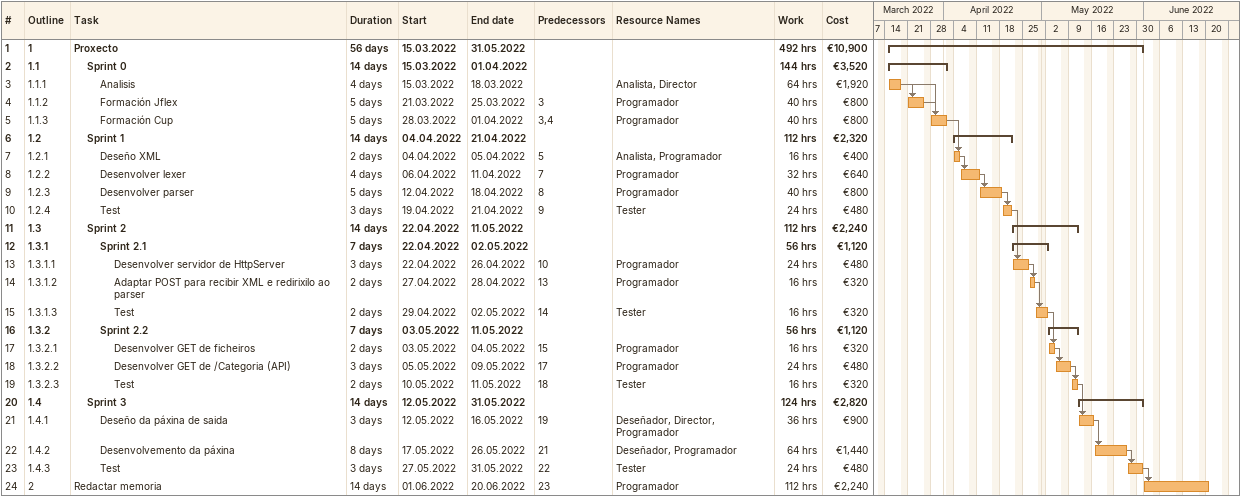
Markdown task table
| ID | WBS | Task | Duration | Start | Finish | Predecessors | Resources | Work (h) | Cost (€) |
|---|---|---|---|---|---|---|---|---|---|
| 1 | 1 | **Proxecto** | 56d | 2022-03-15 | 2022-05-31 |  |  | 492 | 10900 |
| 2 | 1.1 | **Sprint 0** | 14d | 2022-03-15 | 2022-04-01 |  |  | 144 | 3520 |
| 3 | 1.1.1 | Analisis | 4d | 2022-03-15 | 2022-03-18 |  | Analista, Director | 64 | 1920 |
| 4 | 1.1.2 | Formación Jflex | 5d | 2022-03-21 | 2022-03-25 | 3 | Programador | 40 | 800 |
| 5 | 1.1.3 | Formación Cup | 5d | 2022-03-28 | 2022-04-01 | 3, 4 | Programador | 40 | 800 |
| 6 | 1.2 | **Sprint 1** | 14d | 2022-04-04 | 2022-04-21 |  |  | 112 | 2320 |
| 7 | 1.2.1 | Deseño XML | 2d | 2022-04-04 | 2022-04-05 | 5 | Analista, Programador | 16 | 400 |
| 8 | 1.2.2 | Desenvolver lexer | 4d | 2022-04-06 | 2022-04-11 | 7 | Programador | 32 | 640 |
| 9 | 1.2.3 | Desenvolver parser | 5d | 2022-04-12 | 2022-04-18 | 8 | Programador | 40 | 800 |
| 10 | 1.2.4 | Test | 3d | 2022-04-19 | 2022-04-21 | 9 | Tester | 24 | 480 |
| 11 | 1.3 | **Sprint 2** | 14d | 2022-04-22 | 2022-05-11 |  |  | 112 | 2240 |
| 12 | 1.3.1 | **Sprint 2.1** | 7d | 2022-04-22 | 2022-05-02 |  |  | 56 | 1120 |
| 13 | 1.3.1.1 | Desenvolver servidor de HttpServer | 3d | 2022-04-22 | 2022-04-26 | 10 | Programador | 24 | 480 |
| 14 | 1.3.1.2 | Adaptar POST para recibir XML e redirixilo ao parser | 2d | 2022-04-27 | 2022-04-28 | 13 | Programador | 16 | 320 |
| 15 | 1.3.1.3 | Test | 2d | 2022-04-29 | 2022-05-02 | 14 | Tester | 16 | 320 |
| 16 | 1.3.2 | **Sprint 2.2** | 7d | 2022-05-03 | 2022-05-11 |  |  | 56 | 1120 |
| 17 | 1.3.2.1 | Desenvolver GET de ficheiros | 2d | 2022-05-03 | 2022-05-04 | 15 | Programador | 16 | 320 |
| 18 | 1.3.2.2 | Desenvolver GET de /Categoria (API) | 3d | 2022-05-05 | 2022-05-09 | 17 | Programador | 24 | 480 |
| 19 | 1.3.2.3 | Test | 2d | 2022-05-10 | 2022-05-11 | 18 | Tester | 16 | 320 |
| 20 | 1.4 | **Sprint 3** | 14d | 2022-05-12 | 2022-05-31 |  |  | 124 | 2820 |
| 21 | 1.4.1 | Deseño da páxina de saida | 3d | 2022-05-12 | 2022-05-16 | 19 | Deseñador, Director, Programador | 36 | 900 |
| 22 | 1.4.2 | Desenvolvemento da páxina | 8d | 2022-05-17 | 2022-05-26 | 21 | Deseñador, Programador | 64 | 1440 |
| 23 | 1.4.3 | Test | 3d | 2022-05-27 | 2022-05-31 | 22 | Tester | 24 | 480 |
| 24 | 2 | Redactar memoria | 14d | 2022-06-01 | 2022-06-20 | 23 | Programador | 112 | 2240 |
